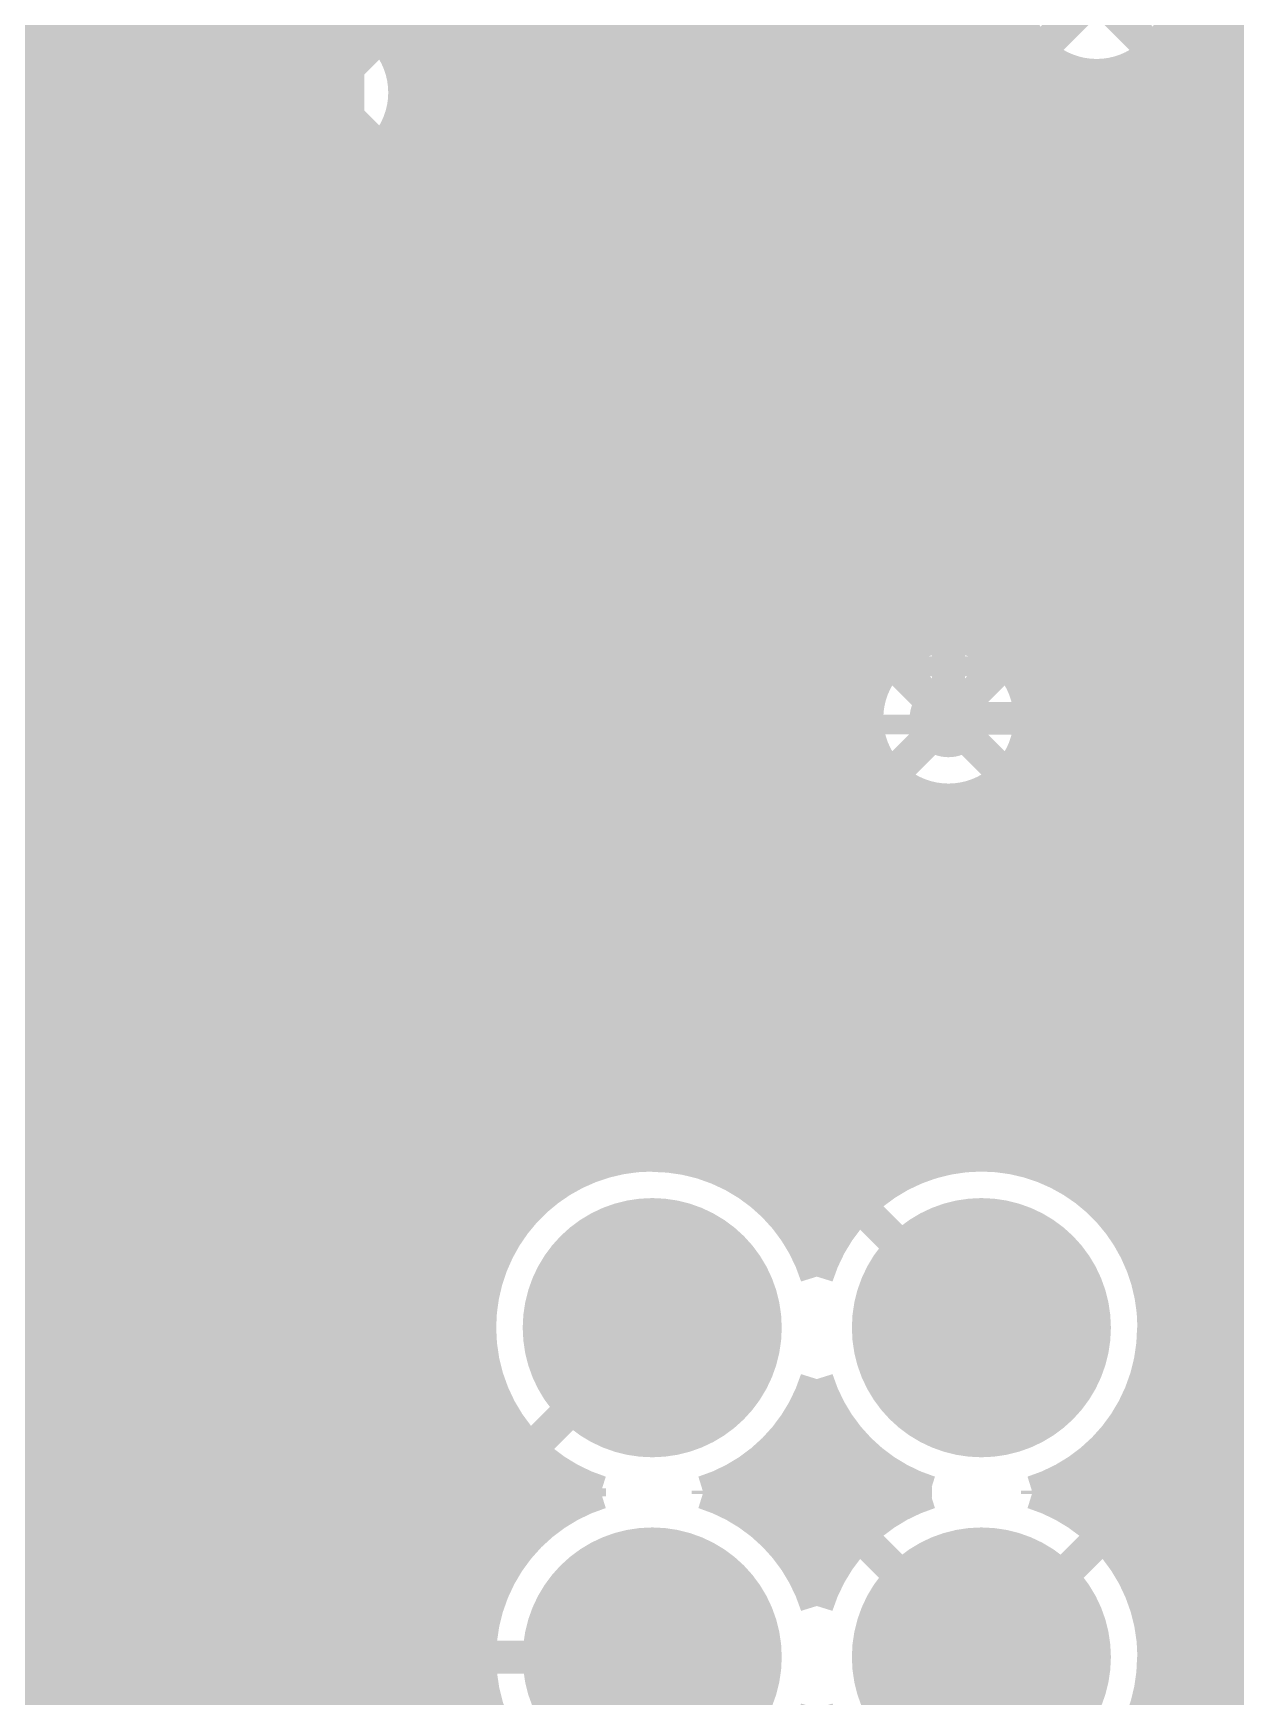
# Model space of a CAD drawing. Extents: x -3 to 92, y -53 to 125.
# Drawn here: x 30.78 to 40.06, y 58.75 to 71.58 of the extents above; entities that cross this region are included whole.
import ezdxf

# ---------------------------------------------------------------- set-up
doc = ezdxf.new("R2010")
doc.units = 0
doc.header["$MEASUREMENT"] = 0
doc.layers.get('0').update_dxf_attribs({"linetype": 'CONTINUOUS'})
for name, color, linetype in [('23-325-0_AST', 7, 'CONTINUOUS'), ('23-325-0_BOT', 7, 'CONTINUOUS'), ('23-325-0_DRD', 2, 'CONTINUOUS'), ('23-325-0_IN1', 4, 'CONTINUOUS'), ('23-325-0_IN2', 3, 'CONTINUOUS'), ('23-325-0_SMB', 5, 'CONTINUOUS'), ('23-325-0_SMT', 10, 'CONTINUOUS'), ('23-325-0_SPT', 14, 'CONTINUOUS'), ('23-325-0_SST', 9, 'CONTINUOUS'), ('23-325-0_TOP', 12, 'CONTINUOUS'), ('THRUHOLE_TAP', 8, 'CONTINUOUS')]:
    doc.layers.add(name, color=color, linetype=linetype)

# ---------------------------------------------------------------- blocks, each defined once
blk = doc.blocks.new('ROUND_32')
at = {"const_width": 0.99949}
blk.add_lwpolyline([(-0.499744, 0, 1), (0.499744, 0, 1)], format="xyb", close=True, dxfattribs=at)
blk = doc.blocks.new('ROUND_68')
at = {"const_width": 0.29972}
blk.add_lwpolyline([(-0.14986, 0, 1), (0.14986, 0, 1)], format="xyb", close=True, dxfattribs=at)
blk = doc.blocks.new('ROUND_78')
at = {"const_width": 0.29972}
blk.add_lwpolyline([(-0.14986, 0, 1), (0.14986, 0, 1)], format="xyb", close=True, dxfattribs=at)
blk = doc.blocks.new('RECTANGLE_10')
blk.add_solid([(0.508, 0.9017), (0.508, -0.9017), (-0.508, 0.9017), (-0.508, -0.9017)])
blk = doc.blocks.new('RECTANGLE_19')
blk.add_solid([(0.40005, 0.25019), (0.40005, -0.25019), (-0.40005, 0.25019), (-0.40005, -0.25019)])
blk = doc.blocks.new('RECTANGLE_48')
blk.add_solid([(0.65024, 0.44958), (0.65024, -0.44958), (-0.65024, 0.44958), (-0.65024, -0.44958)])
blk = doc.blocks.new('ROUND_84')
at = {"const_width": 0.10033}
blk.add_lwpolyline([(-0.050164, 0, 1), (0.050164, 0, 1)], format="xyb", close=True, dxfattribs=at)
blk = doc.blocks.new('ROUND_88')
at = {"const_width": 0.54991}
blk.add_lwpolyline([(-0.274954, 0, 1), (0.274954, 0, 1)], format="xyb", close=True, dxfattribs=at)

msp = doc.modelspace()

# ---------------------------------------------------------------- linework, layer by layer
at = {"layer": '23-325-0_AST'}
for points, const_width in [([(30.353, 69.723), (35.687, 69.723), (35.687, 72.517), (30.353, 72.517), (30.353, 69.723)], 0.1524), ([(38.354, 71.9836), (42.164, 71.9836), (42.164, 68.961), (37.8206, 68.961), (37.8206, 71.4502), (38.354, 71.9836)], 0.20066), ([(33.8582, 70.43166), (33.8582, 71.44766), (33.73882, 71.27748)], 0.1524), ([(31.94304, 70.93966), (32.29864, 70.93966), (32.41802, 71.10984), (32.41802, 71.27748), (32.29864, 71.44766), (31.94304, 71.44766), (31.94304, 70.43166)], 0.1524), ([(33.1978, 70.93966), (32.8422, 70.93966), (32.78124, 71.10984), (32.78124, 71.27748), (32.8422, 71.44766), (33.1978, 71.44766), (33.25622, 71.27748), (33.25622, 71.10984), (33.02, 70.43166)], 0.1524), ([(40.19804, 69.84238), (40.19804, 70.85838), (40.07866, 70.6882)], 0.1524), ([(32.24022, 70.93966), (32.41802, 70.43166)], 0.1524), ([(39.59606, 70.85838), (39.59606, 70.01256), (39.53764, 69.84238), (39.18204, 69.84238), (39.12362, 70.01256), (39.12362, 70.85838)], 0.1524), ([(33.97504, 70.43166), (33.73882, 70.43166)], 0.1524), ([(40.31742, 69.84238), (40.07866, 69.84238)], 0.1524), ([(34.8615, 68.97878), (34.8615, 69.08038), (36.2585, 69.08038), (36.2585, 68.97878)], 0.20066), ([(35.16122, 69.08038), (35.26028, 69.08038), (35.26028, 68.07962), (35.16122, 68.07962), (35.16122, 69.08038)], 0.20066), ([(32.68218, 67.83832), (33.03778, 67.83832), (33.15716, 68.17614), (33.15716, 68.5165), (33.03778, 68.85432), (32.68218, 68.85432)], 0.1524), ([(32.7406, 67.83832), (32.7406, 68.85432)], 0.1524), ([(33.9344, 68.34632), (33.5788, 68.34632), (33.52038, 68.5165), (33.52038, 68.68414), (33.5788, 68.85432), (33.9344, 68.85432), (33.99536, 68.68414), (33.99536, 68.5165), (33.7566, 67.83832)], 0.1524), ([(36.2585, 68.18122), (36.2585, 68.07962), (34.8615, 68.07962), (34.8615, 68.18122)], 0.20066), ([(32.40532, 64.54394), (32.40532, 66.69532), (41.25468, 66.69532), (41.25468, 61.30544), (40.60444, 61.30544), (40.60444, 66.24574), (40.005, 65.64376), (33.655, 65.64376)], 0.1524), ([(33.655, 52.4637), (33.655, 65.64376), (33.05556, 66.24574), (33.05556, 51.86426), (33.655, 52.4637), (40.005, 52.4637), (40.60444, 51.86426), (33.05556, 51.86426)], 0.1524), ([(40.60444, 66.24574), (33.05556, 66.24574)], 0.1524), ([(40.005, 65.64376), (40.005, 61.30544), (40.60444, 61.30544)], 0.1524), ([(32.40532, 59.38012), (32.40532, 63.8937)], 0.1524), ([(35.44062, 61.47562), (35.23996, 61.27496), (35.88004, 61.27496), (35.67938, 61.47562), (35.44062, 61.47562), (35.44062, 61.71438), (35.23996, 61.91504), (35.23996, 61.27496)], 0.1524), ([(35.44062, 61.71438), (35.67938, 61.71438), (35.88004, 61.91504), (35.88004, 61.27496)], 0.1524), ([(37.98062, 61.47562), (37.77996, 61.27496), (38.42004, 61.27496), (38.21938, 61.47562), (37.98062, 61.47562), (37.98062, 61.71438), (37.77996, 61.91504), (37.77996, 61.27496)], 0.1524), ([(37.98062, 61.71438), (38.21938, 61.71438), (38.42004, 61.91504), (38.42004, 61.27496)], 0.1524), ([(35.23996, 61.91504), (35.88004, 61.91504)], 0.1524), ([(37.77996, 61.91504), (38.42004, 61.91504)], 0.1524), ([(35.67938, 61.47562), (35.67938, 61.71438)], 0.1524), ([(38.21938, 61.47562), (38.21938, 61.71438)], 0.1524), ([(35.44062, 58.93562), (35.23996, 58.73496), (35.88004, 58.73496), (35.67938, 58.93562), (35.44062, 58.93562), (35.44062, 59.17438), (35.23996, 59.37504), (35.23996, 58.73496)], 0.1524), ([(35.44062, 59.17438), (35.67938, 59.17438), (35.88004, 59.37504), (35.88004, 58.73496)], 0.1524), ([(37.98062, 58.93562), (37.77996, 58.73496), (38.42004, 58.73496), (38.21938, 58.93562), (37.98062, 58.93562), (37.98062, 59.17438), (37.77996, 59.37504), (37.77996, 58.73496)], 0.1524), ([(37.98062, 59.17438), (38.21938, 59.17438), (38.42004, 59.37504), (38.42004, 58.73496)], 0.1524), ([(35.23996, 59.37504), (35.88004, 59.37504)], 0.1524), ([(37.77996, 59.37504), (38.42004, 59.37504)], 0.1524), ([(35.67938, 58.93562), (35.67938, 59.17438)], 0.1524), ([(38.21938, 58.93562), (38.21938, 59.17438)], 0.1524), ([(31.20644, 53.05044), (31.2166, 51.8922), (30.861, 51.4604), (27.6606, 51.4604), (27.2034, 51.9176), (27.21102, 59.0423), (31.20898, 59.0423), (31.20898, 57.404), (31.20644, 53.05044)], 0.1524), ([(32.40532, 54.21376), (32.40532, 58.72988)], 0.1524)]:
    msp.add_lwpolyline(points, dxfattribs=dict(at, const_width=const_width))
at = {"layer": '23-325-0_AST', "const_width": 0.1524}
for points in [[(32.40532, 64.54394, 0.3400612), (32.1564, 64.21882)], [(32.15386, 64.21882, 0.3400608), (32.40532, 63.8937)], [(32.40532, 59.38012, 0.4142136), (32.0802, 59.055)], [(32.0802, 59.055, 0.4142136), (32.40532, 58.72988)]]:
    msp.add_lwpolyline(points, format="xyb", dxfattribs=at)
at = {"layer": '23-325-0_BOT'}
for points, const_width in [([(32.131, 124.46), (32.131, 63.6524)], 0.254), ([(33.7312, 124.46), (33.7312, 62.31636)], 0.254), ([(33.9598, 124.46), (33.9598, 62.54496)], 0.254), ([(34.1884, 124.46), (34.1884, 62.77356)], 0.254), ([(34.417, 124.46), (34.417, 63.00216)], 0.254), ([(34.6456, 124.46), (34.6456, 63.23076)], 0.254), ([(34.8742, 124.46), (34.8742, 63.41364)], 0.254), ([(35.1028, 124.46), (35.1028, 63.4492)], 0.254), ([(35.3314, 124.46), (35.3314, 63.4492)], 0.254), ([(35.56, 124.46), (35.56, 63.4492)], 0.254), ([(35.7886, 124.46), (35.7886, 63.4492)], 0.254), ([(36.0172, 124.46), (36.0172, 63.4492)], 0.254), ([(37.6174, 124.46), (37.6174, 66.88074)], 0.254), ([(37.846, 124.46), (37.846, 66.92392)], 0.254), ([(38.0746, 124.46), (38.0746, 66.88074)], 0.254), ([(38.3032, 124.46), (38.3032, 66.7258)], 0.254), ([(36.2458, 111.01578), (36.2458, 63.4492)], 0.254), ([(37.3888, 110.9599), (37.3888, 66.7258)], 0.254), ([(36.4744, 110.7313), (36.4744, 63.4492)], 0.254), ([(37.1602, 110.71606), (37.1602, 63.17996)], 0.254), ([(36.703, 110.63478), (36.703, 63.4492)], 0.254), ([(36.9316, 110.6297), (36.9316, 63.38824)], 0.254), ([(32.3596, 106.0704), (32.3596, 63.881)], 0.254), ([(24.13, 55.245), (24.13, 56.134), (31.369, 63.373), (31.369, 100.584)], 0.254), ([(31.9024, 100.24872), (31.9024, 63.4238)], 0.254), ([(31.8262, 100.14966), (31.8262, 63.373)], 0.254), ([(24.13, 57.785), (26.797, 60.452), (27.559, 60.452), (30.861, 63.754), (30.861, 89.281), (30.734, 89.281)], 0.254), ([(33.02, 76.835), (33.02, 71.12)], 0.635), ([(32.3723, 76.835), (32.3723, 71.12)], 0.254), ([(33.6677, 76.835), (33.6677, 71.12)], 0.254), ([(39.8018, 73.5711), (39.8018, 50.8)], 0.254), ([(39.6748, 73.4441), (39.6748, 46.101)], 0.254), ([(32.3723, 71.5518), (31.8262, 71.5518)], 0.254), ([(38.45306, 71.5518), (33.6677, 71.5518)], 0.254), ([(39.8018, 71.5518), (39.52494, 71.5518)], 0.254), ([(38.5318, 71.44766), (38.5318, 62.8523)], 0.254), ([(39.4462, 71.44766), (39.4462, 51.7906)], 0.254), ([(31.115, 52.197), (31.115, 61.722), (33.02, 63.627), (33.02, 71.12)], 0.635), ([(32.3723, 71.3232), (31.8262, 71.3232)], 0.254), ([(38.6969, 71.3232), (33.6677, 71.3232)], 0.254), ([(38.7604, 71.29526), (38.7604, 62.74816)], 0.254), ([(38.989, 71.25208), (38.989, 62.58306)], 0.254), ([(39.2176, 71.29526), (39.2176, 62.31636)], 0.254), ([(39.8018, 71.3232), (39.27856, 71.3232)], 0.254), ([(32.3723, 71.0946), (31.8262, 71.0946)], 0.254), ([(32.3723, 71.12), (32.3723, 63.8937)], 0.254), ([(33.6677, 71.12), (33.6677, 63.627)], 0.254), ([(39.8018, 71.0946), (33.6677, 71.0946)], 0.254), ([(32.3723, 70.866), (31.8262, 70.866)], 0.254), ([(39.8018, 70.866), (33.6677, 70.866)], 0.254), ([(32.3723, 70.6374), (31.8262, 70.6374)], 0.254), ([(39.8018, 70.6374), (33.6677, 70.6374)], 0.254), ([(32.3723, 70.4088), (31.8262, 70.4088)], 0.254), ([(39.8018, 70.4088), (33.6677, 70.4088)], 0.254), ([(32.3723, 70.1802), (31.8262, 70.1802)], 0.254), ([(39.8018, 70.1802), (33.6677, 70.1802)], 0.254), ([(32.3723, 69.9516), (31.8262, 69.9516)], 0.254), ([(39.8018, 69.9516), (33.6677, 69.9516)], 0.254), ([(32.3723, 69.723), (31.8262, 69.723)], 0.254), ([(39.8018, 69.723), (33.6677, 69.723)], 0.254), ([(32.3723, 69.4944), (31.8262, 69.4944)], 0.254), ([(39.8018, 69.4944), (33.6677, 69.4944)], 0.254), ([(32.3723, 69.2658), (31.8262, 69.2658)], 0.254), ([(39.8018, 69.2658), (33.6677, 69.2658)], 0.254), ([(32.3723, 69.0372), (31.8262, 69.0372)], 0.254), ([(39.8018, 69.0372), (33.6677, 69.0372)], 0.254), ([(32.3723, 68.8086), (31.8262, 68.8086)], 0.254), ([(39.8018, 68.8086), (33.6677, 68.8086)], 0.254), ([(32.3723, 68.58), (31.8262, 68.58)], 0.254), ([(39.8018, 68.58), (33.6677, 68.58)], 0.254), ([(32.3723, 68.3514), (31.8262, 68.3514)], 0.254), ([(39.8018, 68.3514), (33.6677, 68.3514)], 0.254), ([(32.3723, 68.1228), (31.8262, 68.1228)], 0.254), ([(39.8018, 68.1228), (33.6677, 68.1228)], 0.254), ([(32.3723, 67.8942), (31.8262, 67.8942)], 0.254), ([(39.8018, 67.8942), (33.6677, 67.8942)], 0.254), ([(32.3723, 67.6656), (31.8262, 67.6656)], 0.254), ([(39.8018, 67.6656), (33.6677, 67.6656)], 0.254), ([(32.3723, 67.437), (31.8262, 67.437)], 0.254), ([(39.8018, 67.437), (33.6677, 67.437)], 0.254), ([(32.3723, 67.2084), (31.8262, 67.2084)], 0.254), ([(39.8018, 67.2084), (33.6677, 67.2084)], 0.254), ([(32.3723, 66.9798), (31.8262, 66.9798)], 0.254), ([(39.8018, 66.9798), (33.6677, 66.9798)], 0.254), ([(32.3723, 66.7512), (31.8262, 66.7512)], 0.254), ([(37.41166, 66.7512), (33.6677, 66.7512)], 0.254), ([(39.8018, 66.7512), (38.2778, 66.7512)], 0.254), ([(32.3723, 66.5226), (31.8262, 66.5226)], 0.254), ([(37.25926, 66.5226), (33.6677, 66.5226)], 0.254), ([(39.8018, 66.5226), (38.43274, 66.5226)], 0.254), ([(32.3723, 66.294), (31.8262, 66.294)], 0.254), ([(37.21608, 66.294), (33.6677, 66.294)], 0.254), ([(39.8018, 66.294), (38.47592, 66.294)], 0.254), ([(32.3723, 66.0654), (31.8262, 66.0654)], 0.254), ([(37.25926, 66.0654), (33.6677, 66.0654)], 0.254), ([(39.8018, 66.0654), (38.43274, 66.0654)], 0.254), ([(32.3723, 65.8368), (31.8262, 65.8368)], 0.254), ([(37.41166, 65.8368), (33.6677, 65.8368)], 0.254), ([(37.3888, 65.85966), (37.3888, 62.95136)], 0.254), ([(39.8018, 65.8368), (38.2778, 65.8368)], 0.254), ([(38.3032, 65.85966), (38.3032, 62.90818)], 0.254), ([(37.6174, 65.70726), (37.6174, 62.83452)], 0.254), ([(38.0746, 65.70726), (38.0746, 62.92342)], 0.254), ([(32.3723, 65.6082), (31.8262, 65.6082)], 0.254), ([(39.8018, 65.6082), (33.6677, 65.6082)], 0.254), ([(37.846, 65.66408), (37.846, 62.90056)], 0.254), ([(32.3723, 65.3796), (31.8262, 65.3796)], 0.254), ([(39.8018, 65.3796), (33.6677, 65.3796)], 0.254), ([(32.3723, 65.151), (31.8262, 65.151)], 0.254), ([(39.8018, 65.151), (33.6677, 65.151)], 0.254), ([(32.3723, 64.9224), (31.8262, 64.9224)], 0.254), ([(39.8018, 64.9224), (33.6677, 64.9224)], 0.254), ([(32.3723, 64.6938), (31.8262, 64.6938)], 0.254), ([(39.8018, 64.6938), (33.6677, 64.6938)], 0.254), ([(32.3723, 64.4652), (31.8262, 64.4652)], 0.254), ([(39.8018, 64.4652), (33.6677, 64.4652)], 0.254), ([(32.3723, 64.2366), (31.8262, 64.2366)], 0.254), ([(39.8018, 64.2366), (33.6677, 64.2366)], 0.254), ([(32.3723, 64.008), (31.8262, 64.008)], 0.254), ([(32.3723, 63.8937), (31.8262, 63.3476)], 0.254), ([(39.8018, 64.008), (33.6677, 64.008)], 0.254), ([(32.25546, 63.7794), (31.8262, 63.7794)], 0.254), ([(39.8018, 63.7794), (33.6677, 63.7794)], 0.254), ([(32.02686, 63.5508), (31.8262, 63.5508)], 0.254), ([(39.8018, 63.5508), (33.66262, 63.5508)], 0.254), ([(36.703, 63.4492), (35.052, 63.4492)], 0.254), ([(31.8262, 63.3476), (31.8241, 63.37277)], 0.254), ([(31.8262, 63.3476), (31.8241, 63.37277)], 0.254), ([(34.72942, 63.31458), (31.93796, 60.52566)], 0.254), ([(34.7345, 63.3222), (33.5915, 63.3222)], 0.254), ([(39.8018, 63.3222), (37.01796, 63.3222)], 0.254), ([(37.03066, 63.31204), (37.53866, 62.8015)], 0.254), ([(33.46958, 63.16218), (31.7627, 61.45276)], 0.254), ([(33.5026, 63.1952), (33.5026, 62.08776)], 0.254), ([(38.1, 61.595), (36.703, 62.992), (35.052, 62.992), (32.258, 60.198), (32.258, 50.673), (30.607, 49.022), (30.607, 41.021), (29.845, 40.259)], 0.254), ([(34.5059, 63.0936), (33.401, 63.0936)], 0.254), ([(39.8018, 63.0936), (37.24656, 63.0936)], 0.254), ([(34.2773, 62.865), (33.1724, 62.865)], 0.254), ([(33.274, 62.96406), (33.274, 61.85916)], 0.254), ([(37.70376, 62.865), (37.47516, 62.865)], 0.254), ([(39.8018, 62.865), (38.4937, 62.865)], 0.254), ([(33.0454, 62.73546), (33.0454, 61.63056)], 0.254), ([(34.0487, 62.6364), (32.9438, 62.6364)], 0.254), ([(39.8018, 62.6364), (38.92804, 62.6364)], 0.254), ([(32.8168, 62.50686), (32.8168, 61.40196)], 0.254), ([(33.8201, 62.4078), (32.7152, 62.4078)], 0.254), ([(39.8018, 62.4078), (39.15156, 62.4078)], 0.254), ([(32.5882, 62.27826), (32.5882, 61.17336)], 0.254), ([(33.5915, 62.1792), (32.4866, 62.1792)], 0.254), ([(39.8018, 62.1792), (39.2938, 62.1792)], 0.254), ([(32.3596, 62.04966), (32.3596, 60.94476)], 0.254), ([(33.3629, 61.9506), (32.258, 61.9506)], 0.254), ([(39.8018, 61.9506), (39.38016, 61.9506)], 0.254), ([(33.1343, 61.722), (32.0294, 61.722)], 0.254), ([(32.131, 61.82106), (32.131, 60.71616)], 0.254), ([(39.8018, 61.722), (39.42334, 61.722)], 0.254), ([(31.242, 40.513), (31.242, 48.895), (32.766, 50.419), (32.766, 58.801), (35.56, 61.595)], 0.254), ([(31.9024, 61.59246), (31.9024, 60.48502)], 0.254), ([(31.7627, 61.45276), (31.7627, 52.197)], 0.254), ([(32.9057, 61.4934), (31.8008, 61.4934)], 0.254), ([(39.8018, 61.4934), (39.42588, 61.4934)], 0.254), ([(32.6771, 61.2648), (31.7627, 61.2648)], 0.254), ([(39.8018, 61.2648), (39.38778, 61.2648)], 0.254), ([(32.4485, 61.0362), (31.7627, 61.0362)], 0.254), ([(39.8018, 61.0362), (39.3065, 61.0362)], 0.254), ([(32.2199, 60.8076), (31.7627, 60.8076)], 0.254), ([(39.8018, 60.8076), (39.17188, 60.8076)], 0.254), ([(39.2176, 60.87364), (39.2176, 59.77636)], 0.254), ([(31.9913, 60.579), (31.7627, 60.579)], 0.254), ([(39.8018, 60.579), (38.95852, 60.579)], 0.254), ([(38.989, 60.6044), (38.989, 60.04306)], 0.254), ([(38.7604, 60.4393), (38.7604, 60.20816)], 0.254), ([(31.8262, 60.3504), (31.7627, 60.3504)], 0.254), ([(38.5318, 60.3377), (38.5318, 60.3123)], 0.254), ([(39.8018, 60.3504), (38.5699, 60.3504)], 0.254), ([(31.8008, 60.198), (31.8008, 50.86096)], 0.254), ([(31.8008, 60.1218), (31.7627, 60.1218)], 0.254), ([(39.8018, 60.1218), (38.89502, 60.1218)], 0.254), ([(31.8008, 59.8932), (31.7627, 59.8932)], 0.254), ([(39.8018, 59.8932), (39.13124, 59.8932)], 0.254), ([(31.8008, 59.6646), (31.7627, 59.6646)], 0.254), ([(39.8018, 59.6646), (39.2811, 59.6646)], 0.254), ([(31.8008, 59.436), (31.7627, 59.436)], 0.254), ([(39.8018, 59.436), (39.37508, 59.436)], 0.254), ([(31.8008, 59.2074), (31.7627, 59.2074)], 0.254), ([(39.8018, 59.2074), (39.4208, 59.2074)], 0.254), ([(35.56, 59.055), (34.036, 59.055), (33.274, 58.293), (33.274, 50.165), (31.75, 48.641), (31.75, 40.894), (31.877, 40.767), (31.877, 40.005)], 0.254), ([(31.8008, 58.9788), (31.7627, 58.9788)], 0.254), ([(39.8018, 58.9788), (39.42842, 58.9788)], 0.254), ([(31.8008, 58.7502), (31.7627, 58.7502)], 0.254), ([(39.8018, 58.7502), (39.3954, 58.7502)], 0.254)]:
    msp.add_lwpolyline(points, dxfattribs=dict(at, const_width=const_width))
at = {"layer": '23-325-0_BOT', "const_width": 0.254}
for points in [[(38.35908, 71.882, 0.4142136), (38.989, 71.25208)], [(38.989, 71.25208, 0.4142136), (39.61892, 71.882)], [(37.846, 66.92392, 0.4142136), (37.21608, 66.294)], [(38.47592, 66.294, 0.4142136), (37.846, 66.92392)], [(37.21608, 66.294, 0.4142136), (37.846, 65.66408)], [(37.846, 65.66408, 0.4142136), (38.47592, 66.294)], [(33.4772, 63.1698, 0.1989124), (33.66658, 63.627)], [(33.4772, 63.1698, 0.1989124), (33.66658, 63.627)], [(35.052, 63.4492, 0.1989132), (34.72871, 63.31529)], [(37.02558, 63.31458, 0.1989124), (36.703, 63.4482)], [(37.02558, 63.31458, 0.1989124), (36.703, 63.4482)], [(38.1, 62.92596, 0.1093009), (37.53855, 62.80174)], [(39.43096, 61.595, 0.4142136), (38.1, 62.92596)], [(38.4937, 60.325, 0.3286705), (39.42842, 61.595)], [(31.93542, 60.52058, 0.1989124), (31.8018, 60.198)], [(31.93542, 60.52058, 0.1989124), (31.8018, 60.198)], [(39.43096, 59.055, 0.3286704), (38.4937, 60.325)], [(38.65118, 57.84596, 0.2938068), (39.42842, 59.055)]]:
    msp.add_lwpolyline(points, format="xyb", dxfattribs=at)
at = {"layer": '23-325-0_DRD', "const_width": 0.254}
for points in [[(39.624, 72.517), (38.354, 71.247)], [(39.624, 71.247), (38.354, 72.517)], [(33.655, 71.755), (32.385, 70.485)], [(33.655, 70.485), (32.385, 71.755)], [(33.655, 71.755), (32.385, 70.485)], [(33.655, 70.485), (32.385, 71.755)], [(38.481, 66.929), (37.211, 65.659)], [(38.481, 65.659), (37.211, 66.929)], [(34.925, 62.23), (34.925, 61.595)], [(35.56, 62.23), (34.925, 62.23)], [(35.56, 60.96), (35.56, 62.23)], [(37.465, 62.23), (37.465, 61.595)], [(38.1, 62.23), (37.465, 62.23)], [(38.1, 60.96), (38.1, 62.23)], [(34.925, 61.595), (36.195, 61.595)], [(36.195, 61.595), (36.195, 60.96)], [(37.465, 61.595), (38.735, 61.595)], [(38.735, 61.595), (38.735, 60.96)], [(36.195, 60.96), (35.56, 60.96)], [(38.735, 60.96), (38.1, 60.96)], [(34.925, 59.69), (34.925, 59.055)], [(35.56, 59.69), (34.925, 59.69)], [(35.56, 58.42), (35.56, 59.69)], [(37.465, 59.69), (37.465, 59.055)], [(38.1, 59.69), (37.465, 59.69)], [(38.1, 58.42), (38.1, 59.69)], [(34.925, 59.055), (36.195, 59.055)], [(36.195, 59.055), (36.195, 58.42)], [(37.465, 59.055), (38.735, 59.055)], [(38.735, 59.055), (38.735, 58.42)]]:
    msp.add_lwpolyline(points, dxfattribs=at)
at = {"layer": '23-325-0_IN1', "const_width": 0.254}
for points in [[(33.9344, 124.46), (33.9344, 47.9552)], [(34.163, 124.46), (34.163, 47.9552)], [(35.7632, 124.46), (35.7632, 62.90818)], [(37.592, 124.46), (37.592, 66.87058)], [(37.8206, 124.46), (37.8206, 66.92392)], [(38.0492, 124.46), (38.0492, 66.8909)], [(35.5346, 112.48898), (35.5346, 62.92342)], [(35.9918, 112.46866), (35.9918, 62.8523)], [(34.3916, 112.31372), (34.3916, 62.23)], [(39.6494, 112.2807), (39.6494, 51.0032)], [(39.878, 112.28578), (39.878, 51.0032)], [(35.306, 112.14608), (35.306, 62.90056)], [(38.2778, 112.21466), (38.2778, 66.7512)], [(34.6202, 112.09782), (34.6202, 62.5348)], [(34.8488, 112.02416), (34.8488, 62.71768)], [(35.0774, 112.03686), (35.0774, 62.83452)], [(36.2204, 111.09198), (36.2204, 62.74816)], [(37.3634, 110.91672), (37.3634, 66.69786)], [(36.449, 110.74908), (36.449, 62.58306)], [(36.6776, 110.63986), (36.6776, 62.31636)], [(36.9062, 110.62716), (36.9062, 62.18174)], [(37.1348, 110.70082), (37.1348, 62.5094)], [(33.7058, 108.8009), (33.7058, 47.9552)], [(40.1066, 108.88472), (40.1066, 51.0032)], [(32.3342, 106.09326), (32.3342, 47.9552)], [(32.1056, 105.50398), (32.1056, 47.9552)], [(31.877, 100.21062), (31.877, 47.93742)], [(31.4198, 99.95662), (31.4198, 52.74818)], [(31.6484, 100.02012), (31.6484, 52.53228)], [(31.1912, 88.84666), (31.1912, 52.82184)], [(30.9626, 88.69426), (30.9626, 52.8066)], [(30.734, 78.11262), (30.734, 52.69738)], [(32.5628, 76.40066), (32.5628, 71.5518)], [(33.4772, 76.40066), (33.4772, 71.5518)], [(32.56026, 71.5518), (0.17018, 71.5518)], [(38.45306, 71.5518), (33.4772, 71.5518)], [(38.5064, 71.4756), (38.5064, 62.85992)], [(86.36, 71.5518), (39.52494, 71.5518)], [(39.4208, 71.42226), (39.4208, 61.75248)], [(32.4231, 71.3232), (0.24384, 71.3232)], [(38.6969, 71.3232), (33.6169, 71.3232)], [(38.735, 71.30542), (38.735, 62.7634)], [(38.9636, 71.25208), (38.9636, 62.60592)], [(39.1922, 71.2851), (39.1922, 62.35446)], [(86.36, 71.3232), (39.27856, 71.3232)], [(32.39008, 71.0946), (1.42748, 71.0946)], [(86.36, 71.0946), (33.64992, 71.0946)], [(32.44342, 70.866), (1.77038, 70.866)], [(86.36, 70.866), (33.59658, 70.866)], [(32.5628, 70.68566), (32.5628, 47.9552)], [(33.4772, 70.68566), (33.4772, 47.9552)], [(32.6136, 70.6374), (1.8796, 70.6374)], [(86.36, 70.6374), (33.42386, 70.6374)], [(32.7914, 70.53326), (32.7914, 47.9552)], [(33.02, 70.49008), (33.02, 47.9552)], [(33.2486, 70.53326), (33.2486, 47.9552)], [(86.36, 70.4088), (1.89484, 70.4088)], [(44.65066, 70.1802), (1.82118, 70.1802)], [(44.49826, 69.9516), (1.60528, 69.9516)], [(44.45508, 69.723), (11.67384, 69.723)], [(44.49826, 69.4944), (11.86688, 69.4944)], [(44.65066, 69.2658), (11.93038, 69.2658)], [(54.23916, 69.0372), (11.90752, 69.0372)], [(54.25186, 68.8086), (17.81048, 68.8086)], [(54.36108, 68.58), (18.15338, 68.58)], [(51.48072, 68.3514), (18.2626, 68.3514)], [(51.26482, 68.1228), (18.27784, 68.1228)], [(47.19066, 67.8942), (18.20418, 67.8942)], [(47.03826, 67.6656), (17.98828, 67.6656)], [(46.99508, 67.437), (5.52958, 67.437)], [(47.03826, 67.2084), (5.35686, 67.2084)], [(47.19066, 66.9798), (-2.413, 66.9798)], [(37.41166, 66.7512), (-2.413, 66.7512)], [(43.12666, 66.7512), (38.2778, 66.7512)], [(37.25926, 66.5226), (-2.413, 66.5226)], [(42.97426, 66.5226), (38.43274, 66.5226)], [(37.21608, 66.294), (-2.413, 66.294)], [(42.93108, 66.294), (38.47592, 66.294)], [(37.25926, 66.0654), (-2.413, 66.0654)], [(42.97426, 66.0654), (38.43274, 66.0654)], [(37.41166, 65.8368), (7.4422, 65.8368)], [(37.3634, 65.8876), (37.3634, 62.70244)], [(43.12666, 65.8368), (38.2778, 65.8368)], [(38.2778, 65.83426), (38.2778, 62.91326)], [(37.592, 65.71742), (37.592, 62.82436)], [(38.0492, 65.6971), (38.0492, 62.92342)], [(86.36, 65.6082), (7.5819, 65.6082)], [(37.8206, 65.66408), (37.8206, 62.89548)], [(86.36, 65.3796), (7.61492, 65.3796)], [(86.36, 65.151), (22.0853, 65.151)], [(49.3014, 64.9224), (22.40026, 64.9224)], [(49.17948, 64.6938), (22.57298, 64.6938)], [(49.15662, 64.4652), (22.6695, 64.4652)], [(49.22012, 64.2366), (22.71522, 64.2366)], [(49.41062, 64.008), (22.71268, 64.008)], [(70.5104, 63.7794), (24.79294, 63.7794)], [(70.38848, 63.5508), (25.02916, 63.5508)], [(70.36562, 63.3222), (25.16378, 63.3222)], [(70.42912, 63.0936), (25.23744, 63.0936)], [(35.16376, 62.865), (25.2603, 62.865)], [(37.70376, 62.865), (35.9537, 62.865)], [(70.61962, 62.865), (38.4937, 62.865)], [(34.73196, 62.6364), (25.23744, 62.6364)], [(37.27196, 62.6364), (36.38804, 62.6364)], [(86.36, 62.6364), (38.92804, 62.6364)], [(34.5059, 62.4078), (25.16378, 62.4078)], [(37.0459, 62.4078), (36.61156, 62.4078)], [(86.36, 62.4078), (39.15156, 62.4078)], [(34.36366, 62.1792), (25.02916, 62.1792)], [(36.90366, 62.1792), (36.7538, 62.1792)], [(86.36, 62.1792), (39.2938, 62.1792)], [(34.2773, 61.9506), (24.79294, 61.9506)], [(46.2026, 61.9506), (39.38016, 61.9506)], [(34.23666, 61.722), (22.71268, 61.722)], [(46.03242, 61.722), (39.42334, 61.722)], [(34.23412, 61.4934), (22.71522, 61.4934)], [(45.97908, 61.4934), (39.42588, 61.4934)], [(39.4208, 61.43752), (39.4208, 59.21248)], [(34.27222, 61.2648), (24.75738, 61.2648)], [(46.0121, 61.2648), (39.38778, 61.2648)], [(34.3535, 61.0362), (25.00884, 61.0362)], [(34.3916, 60.96), (34.3916, 59.69)], [(36.8935, 61.0362), (36.7665, 61.0362)], [(36.9062, 61.00826), (36.9062, 59.64174)], [(46.14926, 61.0362), (39.3065, 61.0362)], [(34.48812, 60.8076), (25.15108, 60.8076)], [(37.02812, 60.8076), (36.63188, 60.8076)], [(36.6776, 60.87364), (36.6776, 59.77636)], [(65.06972, 60.8076), (39.17188, 60.8076)], [(39.1922, 60.83554), (39.1922, 59.81446)], [(37.1348, 60.6806), (37.1348, 59.9694)], [(34.70148, 60.579), (25.22982, 60.579)], [(34.6202, 60.65266), (34.6202, 59.9948)], [(37.24148, 60.579), (36.41852, 60.579)], [(36.449, 60.6044), (36.449, 60.04306)], [(86.36, 60.579), (38.95852, 60.579)], [(38.9636, 60.58408), (38.9636, 60.06592)], [(34.8488, 60.46978), (34.8488, 60.17768)], [(36.2204, 60.4393), (36.2204, 60.20816)], [(37.3634, 60.48756), (37.3634, 60.16244)], [(38.735, 60.4266), (38.735, 60.2234)], [(35.0901, 60.3504), (25.2603, 60.3504)], [(35.0774, 60.35548), (35.0774, 60.29452)], [(35.9918, 60.3377), (35.9918, 60.3123)], [(37.6301, 60.3504), (36.0299, 60.3504)], [(37.592, 60.36564), (37.592, 60.28436)], [(86.36, 60.3504), (38.5699, 60.3504)], [(34.76498, 60.1218), (25.24252, 60.1218)], [(37.30498, 60.1218), (36.35502, 60.1218)], [(86.36, 60.1218), (38.89502, 60.1218)], [(37.1602, 59.9948), (38.1, 59.055)], [(39.0398, 59.9948), (38.1, 59.055)], [(34.52622, 59.8932), (25.17394, 59.8932)], [(37.06622, 59.8932), (36.59124, 59.8932)], [(86.36, 59.8932), (39.13124, 59.8932)], [(34.37636, 59.6646), (25.04694, 59.6646)], [(36.91636, 59.6646), (36.7411, 59.6646)], [(86.36, 59.6646), (39.2811, 59.6646)], [(34.28492, 59.436), (24.8285, 59.436)], [(86.36, 59.436), (39.37508, 59.436)], [(34.2392, 59.2074), (24.29764, 59.2074)], [(86.36, 59.2074), (39.4208, 59.2074)], [(37.1602, 58.1152), (38.1, 59.055)], [(39.0398, 58.1152), (38.1, 59.055)], [(34.23158, 58.9788), (22.71776, 58.9788)], [(39.4208, 58.89752), (39.4208, 51.816)], [(74.90968, 58.9788), (39.42842, 58.9788)], [(34.2646, 58.7502), (24.71674, 58.7502)], [(74.65568, 58.7502), (39.3954, 58.7502)]]:
    msp.add_lwpolyline(points, dxfattribs=at)
for points in [[(38.35908, 71.882, 0.4142136), (38.989, 71.25208)], [(38.989, 71.25208, 0.4142136), (39.61892, 71.882)], [(33.02, 71.74992, 0.4142136), (32.39008, 71.12)], [(33.64992, 71.12, 0.4142136), (33.02, 71.74992)], [(32.39008, 71.12, 0.4142136), (33.02, 70.49008)], [(33.02, 70.49008, 0.4142136), (33.64992, 71.12)], [(37.846, 66.92392, 0.4142136), (37.21608, 66.294)], [(38.47592, 66.294, 0.4142136), (37.846, 66.92392)], [(37.21608, 66.294, 0.4142136), (37.846, 65.66408)], [(37.846, 65.66408, 0.4142136), (38.47592, 66.294)], [(35.56, 62.92596, 0.4142136), (34.22904, 61.595)], [(36.83, 61.9887, 0.3286705), (35.56, 62.92342)], [(38.1, 62.92596, 0.3286704), (36.83, 61.9887)], [(39.43096, 61.595, 0.4142136), (38.1, 62.92596)], [(34.22904, 61.595, 0.328165), (35.16376, 60.325)], [(38.4937, 60.325, 0.3286705), (39.42842, 61.595)], [(35.9537, 60.325, 0.246774), (36.82928, 61.19898)], [(36.83, 61.19876, 0.2462906), (37.70376, 60.325)], [(35.16376, 60.325, 0.3281646), (34.22904, 59.055)], [(36.83, 59.4487, 0.2472579), (35.9537, 60.325)], [(37.70376, 60.325, 0.2467747), (36.82928, 59.44892)], [(39.43096, 59.055, 0.3286704), (38.4937, 60.325)], [(34.22904, 59.055, 0.328165), (35.16376, 57.785)], [(38.65118, 57.84596, 0.2938068), (39.42842, 59.055)], [(35.9537, 57.785, 0.246774), (36.82928, 58.65898)], [(36.83, 58.65876, 0.2128533), (37.54604, 57.84544)]]:
    msp.add_lwpolyline(points, format="xyb", dxfattribs=at)
at = {"layer": '23-325-0_IN2', "const_width": 0.254}
msp.add_lwpolyline([(43.561, 66.294), (37.846, 66.294)], dxfattribs=at)
at = {"layer": '23-325-0_SST'}
for points, const_width in [([(30.353, 69.723), (30.353, 72.517), (35.687, 72.517), (35.687, 69.723), (30.353, 69.723)], 0.1524), ([(38.354, 71.9836), (42.164, 71.9836), (42.164, 68.961), (37.8206, 68.961), (37.8206, 71.4502), (38.354, 71.9836)], 0.20066), ([(33.3502, 68.42506), (33.3502, 69.44106), (33.23082, 69.27088)], 0.1524), ([(31.43504, 68.93306), (31.79064, 68.93306), (31.91002, 69.1007), (31.91002, 69.27088), (31.79064, 69.44106), (31.43504, 69.44106), (31.43504, 68.42506)], 0.1524), ([(32.6898, 68.93306), (32.3342, 68.93306), (32.27324, 69.1007), (32.27324, 69.27088), (32.3342, 69.44106), (32.6898, 69.44106), (32.74822, 69.27088), (32.74822, 69.1007), (32.512, 68.42506)], 0.1524), ([(36.2585, 68.97878), (36.2585, 69.08038), (34.8615, 69.08038), (34.8615, 68.97878)], 0.1524), ([(35.16122, 69.08038), (35.26028, 69.08038), (35.26028, 68.07962), (35.16122, 68.07962), (35.16122, 69.08038)], 0.1524), ([(31.73222, 68.93306), (31.91002, 68.42506)], 0.1524), ([(37.1856, 67.61226), (37.5412, 67.61226), (37.66058, 67.95008), (37.66058, 68.2879), (37.5412, 68.62826), (37.1856, 68.62826)], 0.1524), ([(37.24402, 67.61226), (37.24402, 68.62826)], 0.1524), ([(38.43782, 68.12026), (38.08222, 68.12026), (38.0238, 68.2879), (38.0238, 68.45808), (38.08222, 68.62826), (38.43782, 68.62826), (38.49878, 68.45808), (38.49878, 68.2879), (38.26002, 67.61226)], 0.1524), ([(33.46704, 68.42506), (33.23082, 68.42506)], 0.1524), ([(34.8615, 68.18122), (34.8615, 68.07962), (36.2585, 68.07962), (36.2585, 68.18122)], 0.1524), ([(32.40532, 64.54394), (32.40532, 66.69532), (41.25468, 66.69532), (41.25468, 61.30544), (40.60444, 61.30544), (40.60444, 66.24574), (40.005, 65.64376), (33.655, 65.64376)], 0.1524), ([(31.19882, 66.27622), (31.03118, 66.33718), (30.861, 66.33718), (30.69082, 66.27622), (30.69082, 65.92062), (30.861, 65.8622), (31.03118, 65.8622), (31.19882, 65.92062), (31.19882, 66.27622), (31.369, 66.33718), (31.53918, 66.33718), (31.70682, 66.27622), (31.70682, 65.92062), (31.53918, 65.8622), (31.369, 65.8622), (31.19882, 65.92062)], 0.1524), ([(33.655, 52.4637), (33.655, 65.64376), (33.05556, 66.24574), (33.05556, 51.86426), (33.655, 52.4637), (40.005, 52.4637), (40.60444, 51.86426), (33.05556, 51.86426)], 0.1524), ([(40.60444, 66.24574), (33.05556, 66.24574)], 0.1524), ([(40.005, 65.64376), (40.005, 61.30544), (40.60444, 61.30544)], 0.1524), ([(31.369, 65.08242), (31.53918, 65.08242), (31.70682, 65.14338), (31.70682, 65.3796), (31.53918, 65.43802), (30.69082, 65.43802)], 0.1524), ([(32.40532, 59.38012), (32.40532, 63.8937)], 0.1524), ([(35.44062, 61.47562), (35.23996, 61.27496), (35.88004, 61.27496), (35.67938, 61.47562), (35.44062, 61.47562), (35.44062, 61.71438), (35.23996, 61.91504), (35.23996, 61.27496)], 0.1524), ([(35.44062, 61.71438), (35.67938, 61.71438), (35.88004, 61.91504), (35.88004, 61.27496)], 0.1524), ([(37.98062, 61.47562), (37.77996, 61.27496), (38.42004, 61.27496), (38.21938, 61.47562), (37.98062, 61.47562), (37.98062, 61.71438), (37.77996, 61.91504), (37.77996, 61.27496)], 0.1524), ([(37.98062, 61.71438), (38.21938, 61.71438), (38.42004, 61.91504), (38.42004, 61.27496)], 0.1524), ([(35.23996, 61.91504), (35.88004, 61.91504)], 0.1524), ([(37.77996, 61.91504), (38.42004, 61.91504)], 0.1524), ([(35.67938, 61.47562), (35.67938, 61.71438)], 0.1524), ([(38.21938, 61.47562), (38.21938, 61.71438)], 0.1524), ([(35.44062, 58.93562), (35.23996, 58.73496), (35.88004, 58.73496), (35.67938, 58.93562), (35.44062, 58.93562), (35.44062, 59.17438), (35.23996, 59.37504), (35.23996, 58.73496)], 0.1524), ([(35.44062, 59.17438), (35.67938, 59.17438), (35.88004, 59.37504), (35.88004, 58.73496)], 0.1524), ([(37.98062, 58.93562), (37.77996, 58.73496), (38.42004, 58.73496), (38.21938, 58.93562), (37.98062, 58.93562), (37.98062, 59.17438), (37.77996, 59.37504), (37.77996, 58.73496)], 0.1524), ([(37.98062, 59.17438), (38.21938, 59.17438), (38.42004, 59.37504), (38.42004, 58.73496)], 0.1524), ([(35.23996, 59.37504), (35.88004, 59.37504)], 0.1524), ([(37.77996, 59.37504), (38.42004, 59.37504)], 0.1524), ([(35.67938, 58.93562), (35.67938, 59.17438)], 0.1524), ([(38.21938, 58.93562), (38.21938, 59.17438)], 0.1524), ([(31.20644, 53.05044), (31.20898, 57.404), (31.20898, 59.0423), (27.21102, 59.0423), (27.2034, 51.9176), (27.6606, 51.4604), (30.861, 51.4604), (31.2166, 51.8922), (31.20644, 53.05044)], 0.1524), ([(32.40532, 54.21376), (32.40532, 58.72988)], 0.1524)]:
    msp.add_lwpolyline(points, dxfattribs=dict(at, const_width=const_width))
at = {"layer": '23-325-0_SST', "const_width": 0.1524}
for points in [[(32.40532, 64.54394, 0.3400612), (32.1564, 64.21882)], [(32.15386, 64.21882, 0.3400608), (32.40532, 63.8937)], [(32.40532, 59.38012, 0.4142136), (32.0802, 59.055)], [(32.0802, 59.055, 0.4142136), (32.40532, 58.72988)]]:
    msp.add_lwpolyline(points, format="xyb", dxfattribs=at)
at = {"layer": '23-325-0_TOP'}
for points, const_width in [([(37.846, 66.294), (37.846, 73.66), (37.19576, 73.66)], 0.254), ([(33.7058, 73.0123), (33.7058, 65.3542)], 0.254), ([(33.4772, 72.83704), (33.4772, 71.5772)], 0.254), ([(35.5346, 72.3519), (33.8582, 72.3519), (33.8582, 69.8881)], 0.254), ([(39.06266, 47.6631), (39.06266, 49.47666), (40.005, 50.419), (40.005, 70.866), (38.989, 71.882)], 0.254), ([(33.8582, 71.5518), (33.5026, 71.5518)], 0.254), ([(31.3436, 71.12), (31.496, 70.9676), (31.496, 69.85), (29.591, 67.945), (23.368, 67.945), (22.225, 69.088), (22.225, 69.7738)], 0.635), ([(33.02, 71.12), (31.3436, 71.12)], 0.635), ([(33.02, 71.12), (31.3436, 71.12)], 0.635), ([(33.8582, 71.3232), (33.63468, 71.3232)], 0.254), ([(34.6964, 71.12), (34.6964, 68.71716), (34.55924, 68.58)], 0.635), ([(36.8554, 71.12), (34.6964, 71.12)], 0.635), ([(33.8582, 71.0946), (33.6677, 71.0946)], 0.254), ([(33.8582, 70.866), (33.61436, 70.866)], 0.254), ([(33.8582, 70.6374), (33.4518, 70.6374)], 0.254), ([(33.4772, 70.66026), (33.4772, 65.1256)], 0.254), ([(33.02, 70.4723), (32.1818, 70.4723)], 0.254), ([(32.1818, 70.4723), (32.1818, 69.8881)], 0.254), ([(32.3342, 70.4723), (32.3342, 54.102)], 0.254), ([(32.5628, 70.4723), (32.5628, 54.102)], 0.254), ([(32.7914, 70.4723), (32.7914, 54.1528)], 0.254), ([(33.02, 70.4723), (33.02, 64.516)], 0.254), ([(33.2486, 70.51294), (33.2486, 64.897)], 0.254), ([(35.5346, 70.4723), (35.5346, 69.8881)], 0.254), ([(35.5346, 70.4723), (35.5346, 67.183)], 0.254), ([(35.87496, 70.4723), (35.5346, 70.4723)], 0.254), ([(35.7632, 70.4723), (35.7632, 67.4116)], 0.254), ([(35.87496, 70.4723), (35.87496, 70.34022)], 0.254), ([(33.8582, 70.4088), (32.1818, 70.4088)], 0.254), ([(35.87496, 70.4088), (35.5346, 70.4088)], 0.254), ([(35.87496, 70.34022), (35.87496, 69.15912)], 0.254), ([(33.8582, 70.1802), (32.1818, 70.1802)], 0.254), ([(35.87496, 70.1802), (35.5346, 70.1802)], 0.254), ([(33.8582, 69.9516), (32.1818, 69.9516)], 0.254), ([(35.87496, 69.9516), (35.5346, 69.9516)], 0.254), ([(36.8554, 69.85), (36.56076, 69.4944), (36.56076, 68.58)], 0.635), ([(32.1437, 69.8881), (32.1437, 69.85)], 0.254), ([(32.1818, 69.8881), (32.1437, 69.8881)], 0.254), ([(34.0487, 69.8881), (33.8582, 69.8881)], 0.254), ([(33.9344, 69.8881), (33.9344, 69.15912)], 0.254), ([(34.0487, 69.8881), (34.0487, 69.15912)], 0.254), ([(35.3441, 69.8881), (35.3441, 68.71716)], 0.254), ([(35.5346, 69.8881), (35.3441, 69.8881)], 0.254), ([(34.0487, 69.723), (32.131, 69.723)], 0.254), ([(35.87496, 69.723), (35.3441, 69.723)], 0.254), ([(32.1056, 69.63156), (32.1056, 54.102)], 0.254), ([(34.0487, 69.4944), (32.03702, 69.4944)], 0.254), ([(35.87496, 69.4944), (35.3441, 69.4944)], 0.254), ([(31.94558, 69.38518), (30.05582, 67.49288)], 0.254), ([(31.877, 69.31406), (31.877, 54.102)], 0.254), ([(34.0487, 69.2658), (31.8262, 69.2658)], 0.254), ([(33.83026, 69.15912), (33.83026, 68.00088)], 0.254), ([(34.0487, 69.15912), (33.83026, 69.15912)], 0.254), ([(35.87496, 69.2658), (35.3441, 69.2658)], 0.254), ([(35.82924, 69.15912), (35.82924, 68.00088)], 0.254), ([(35.87496, 69.15912), (35.82924, 69.15912)], 0.254), ([(33.83026, 69.0372), (31.5976, 69.0372)], 0.254), ([(31.6484, 69.08546), (31.6484, 54.102)], 0.254), ([(35.82924, 69.0372), (35.3441, 69.0372)], 0.254), ([(36.56076, 68.58), (36.56076, 67.29476), (33.655, 64.389), (33.655, 54.102), (32.5882, 53.0352), (29.21, 53.0352)], 0.635), ([(33.83026, 68.8086), (31.369, 68.8086)], 0.254), ([(31.4198, 68.85686), (31.4198, 54.102)], 0.254), ([(35.82924, 68.8086), (35.3441, 68.8086)], 0.254), ([(33.83026, 68.58), (31.1404, 68.58)], 0.254), ([(31.1912, 68.62826), (31.1912, 54.102)], 0.254), ([(35.82924, 68.58), (35.32886, 68.58)], 0.254), ([(30.9626, 68.39966), (30.9626, 54.102)], 0.254), ([(35.29076, 68.45554), (35.29076, 68.00088)], 0.254), ([(35.306, 68.49618), (35.306, 66.9544)], 0.254), ([(33.83026, 68.3514), (30.9118, 68.3514)], 0.254), ([(35.82924, 68.3514), (35.29076, 68.3514)], 0.254), ([(33.83026, 68.1228), (30.6832, 68.1228)], 0.254), ([(30.734, 68.17106), (30.734, 54.4449)], 0.254), ([(35.82924, 68.1228), (35.29076, 68.1228)], 0.254), ([(34.27222, 68.00088), (33.83026, 68.00088)], 0.254), ([(33.9344, 68.00088), (33.9344, 65.5828)], 0.254), ([(34.163, 68.00088), (34.163, 65.8114)], 0.254), ([(34.8488, 68.00088), (34.8488, 66.4972)], 0.254), ([(35.29076, 68.00088), (34.8488, 68.00088)], 0.254), ([(35.0774, 68.00088), (35.0774, 66.7258)], 0.254), ([(35.91306, 68.00088), (35.82924, 68.00088)], 0.254), ([(35.91306, 68.00088), (35.91306, 67.56146)], 0.254), ([(35.91306, 67.8942), (30.4546, 67.8942)], 0.254), ([(34.3916, 67.95516), (34.3916, 66.04)], 0.254), ([(34.6202, 67.93484), (34.6202, 66.2686)], 0.254), ([(35.91306, 67.6656), (30.226, 67.6656)], 0.254), ([(35.91306, 67.56146), (33.20288, 64.85382)], 0.254), ([(35.78606, 67.437), (29.99232, 67.437)], 0.254), ([(35.55746, 67.2084), (22.84476, 67.2084)], 0.254), ([(35.32886, 66.9798), (23.07336, 66.9798)], 0.254), ([(35.10026, 66.7512), (23.30196, 66.7512)], 0.254), ([(34.87166, 66.5226), (23.53056, 66.5226)], 0.254), ([(34.64306, 66.294), (23.75916, 66.294)], 0.254), ([(34.41446, 66.0654), (23.98776, 66.0654)], 0.254), ([(34.18586, 65.8368), (24.21636, 65.8368)], 0.254), ([(33.95726, 65.6082), (24.44496, 65.6082)], 0.254), ([(33.72866, 65.3796), (24.5745, 65.3796)], 0.254), ([(33.50006, 65.151), (24.5872, 65.151)], 0.254), ([(33.27146, 64.9224), (24.5872, 64.9224)], 0.254), ([(33.0835, 64.6938), (24.5872, 64.6938)], 0.254), ([(33.01238, 64.4652), (24.5872, 64.4652)], 0.254), ([(33.0073, 64.389), (33.0073, 54.3687)], 0.254), ([(33.0073, 64.2366), (24.5872, 64.2366)], 0.254), ([(33.0073, 64.008), (24.5872, 64.008)], 0.254), ([(33.0073, 63.7794), (25.527, 63.7794)], 0.254), ([(33.0073, 63.5508), (25.527, 63.5508)], 0.254), ([(33.0073, 63.3222), (25.527, 63.3222)], 0.254), ([(33.0073, 63.0936), (25.527, 63.0936)], 0.254), ([(33.0073, 62.865), (25.527, 62.865)], 0.254), ([(33.0073, 62.6364), (25.527, 62.6364)], 0.254), ([(33.0073, 62.4078), (25.527, 62.4078)], 0.254), ([(33.0073, 62.1792), (25.527, 62.1792)], 0.254), ([(33.0073, 61.9506), (25.527, 61.9506)], 0.254), ([(33.0073, 61.722), (25.527, 61.722)], 0.254), ([(33.0073, 61.4934), (25.527, 61.4934)], 0.254), ([(33.0073, 61.2648), (25.527, 61.2648)], 0.254), ([(33.0073, 61.0362), (25.527, 61.0362)], 0.254), ([(33.0073, 60.8076), (25.527, 60.8076)], 0.254), ([(33.0073, 60.579), (25.527, 60.579)], 0.254), ([(33.0073, 60.3504), (25.527, 60.3504)], 0.254), ([(33.0073, 60.1218), (25.527, 60.1218)], 0.254), ([(33.0073, 59.8932), (25.527, 59.8932)], 0.254), ([(33.0073, 59.6646), (25.527, 59.6646)], 0.254), ([(33.0073, 59.436), (25.527, 59.436)], 0.254), ([(33.0073, 59.2074), (25.527, 59.2074)], 0.254), ([(33.0073, 58.9788), (25.527, 58.9788)], 0.254), ([(33.0073, 58.7502), (25.527, 58.7502)], 0.254)]:
    msp.add_lwpolyline(points, dxfattribs=dict(at, const_width=const_width))
at = {"layer": '23-325-0_TOP', "const_width": 0.254}
for points in [[(33.6677, 71.12, 0.4142136), (33.02, 71.7677)], [(33.02, 70.4723, 0.4142136), (33.6677, 71.12)], [(31.9532, 69.3928, 0.1989124), (32.14258, 69.85)], [(35.29076, 68.45554, 0.1040354), (35.34579, 68.71716)], [(34.27222, 68.00088, 0.1155433), (34.55924, 67.93366)], [(34.55924, 67.9323, 0.1164331), (34.8489, 68.00068)], [(33.1978, 64.8462, 0.1989124), (33.00842, 64.389)], [(33.1978, 64.8462, 0.1989124), (33.00842, 64.389)]]:
    msp.add_lwpolyline(points, format="xyb", dxfattribs=at)

# ---------------------------------------------------------------- block references
at = {"layer": '23-325-0_BOT'}
for name, p in [('ROUND_68', (33.02, 71.12)), ('ROUND_68', (37.846, 66.294)), ('ROUND_32', (35.56, 61.595)), ('ROUND_32', (38.1, 61.595)), ('ROUND_32', (35.56, 59.055)), ('ROUND_32', (38.1, 59.055))]:
    msp.add_blockref(name, p, dxfattribs=at)
at = {"layer": '23-325-0_IN1'}
for name, p in [('ROUND_78', (33.02, 71.12)), ('ROUND_78', (37.846, 66.294)), ('ROUND_32', (35.56, 61.595)), ('ROUND_32', (38.1, 61.595)), ('ROUND_32', (35.56, 59.055)), ('ROUND_32', (38.1, 59.055))]:
    msp.add_blockref(name, p, dxfattribs=at)
at = {"layer": '23-325-0_IN2'}
for name, p in [('ROUND_78', (33.02, 71.12)), ('ROUND_68', (37.846, 66.294)), ('ROUND_32', (35.56, 61.595)), ('ROUND_32', (38.1, 61.595)), ('ROUND_32', (35.56, 59.055)), ('ROUND_32', (38.1, 59.055))]:
    msp.add_blockref(name, p, dxfattribs=at)
at = {"layer": '23-325-0_SMB'}
for p in [(35.56, 61.595), (38.1, 61.595), (35.56, 59.055), (38.1, 59.055)]:
    msp.add_blockref('ROUND_32', p, dxfattribs=at)
at = {"layer": '23-325-0_SMT'}
for name, p in [('RECTANGLE_10', (31.3436, 71.12)), ('RECTANGLE_10', (34.6964, 71.12)), ('RECTANGLE_48', (36.8554, 71.12)), ('RECTANGLE_48', (36.8554, 69.85)), ('RECTANGLE_19', (34.55924, 68.58)), ('RECTANGLE_19', (36.56076, 68.58)), ('ROUND_32', (35.56, 61.595)), ('ROUND_32', (38.1, 61.595)), ('ROUND_32', (35.56, 59.055)), ('ROUND_32', (38.1, 59.055))]:
    msp.add_blockref(name, p, dxfattribs=at)
at = {"layer": '23-325-0_SPT'}
for name, p in [('RECTANGLE_10', (31.3436, 71.12)), ('RECTANGLE_10', (34.6964, 71.12)), ('RECTANGLE_48', (36.8554, 71.12)), ('RECTANGLE_48', (36.8554, 69.85)), ('RECTANGLE_19', (34.55924, 68.58)), ('RECTANGLE_19', (36.56076, 68.58))]:
    msp.add_blockref(name, p, dxfattribs=at)
at = {"layer": '23-325-0_TOP'}
for name, p in [('RECTANGLE_10', (31.3436, 71.12)), ('RECTANGLE_10', (34.6964, 71.12)), ('RECTANGLE_48', (36.8554, 71.12)), ('ROUND_68', (33.02, 71.12)), ('RECTANGLE_48', (36.8554, 69.85)), ('RECTANGLE_19', (34.55924, 68.58)), ('RECTANGLE_19', (36.56076, 68.58)), ('ROUND_68', (37.846, 66.294)), ('ROUND_32', (35.56, 61.595)), ('ROUND_32', (38.1, 61.595)), ('ROUND_32', (35.56, 59.055)), ('ROUND_32', (38.1, 59.055))]:
    msp.add_blockref(name, p, dxfattribs=at)
at = {"layer": 'THRUHOLE_TAP'}
for name, p in [('ROUND_84', (33.02, 71.12)), ('ROUND_84', (37.846, 66.294)), ('ROUND_88', (35.56, 61.595)), ('ROUND_88', (38.1, 61.595)), ('ROUND_88', (35.56, 59.055)), ('ROUND_88', (38.1, 59.055))]:
    msp.add_blockref(name, p, dxfattribs=at)

doc.saveas('drawing.dxf')
